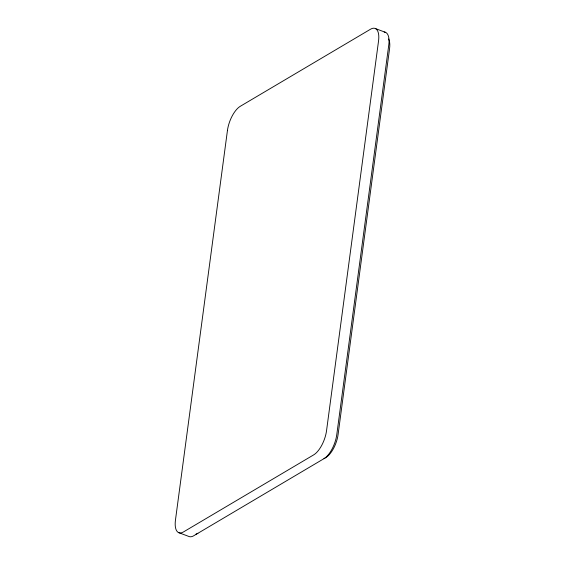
<?xml version="1.0" encoding="UTF-8"?>
<svg xmlns="http://www.w3.org/2000/svg" width="565" height="565" viewBox="0 0 565 565"><rect width="100%" height="100%" fill="white"/><g stroke="black" fill="none" stroke-linecap="round" stroke-linejoin="round"><path stroke-width="0.85" d="M375.393 28.554L385.641 32.403M178.597 532.597L188.844 536.446A20.036 8.623 -69.4 0 0 193.746 535.761L325.906 457.516A18.984 8.171 -69.4 0 0 338.068 434.64L389.56 48.745A18.984 8.171 -69.4 0 0 388.6 38.971M197.898 533.275A18.984 8.171 -69.4 0 1 196.006 534.095M384.172 32.05A20.036 8.623 -69.4 0 1 388.784 44.875L336.789 434.549A20.036 8.623 -69.4 0 1 323.957 458.702M227.448 130.451L175.454 520.125A20.036 8.623 -69.4 0 0 183.498 531.919L313.709 454.853A20.036 8.623 -69.4 0 0 326.542 430.707L378.536 41.026A20.036 8.623 -69.4 0 0 370.492 29.239L240.287 106.298A20.036 8.623 -69.4 0 0 227.448 130.451"/></g></svg>
